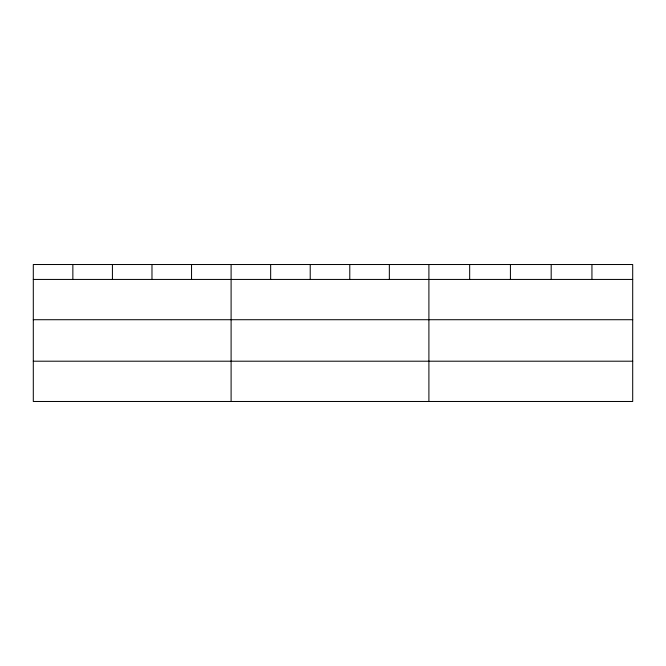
<?xml version="1.0" encoding="UTF-8"?>
<svg xmlns="http://www.w3.org/2000/svg" width="666" height="666" viewBox="0 0 666 666"><rect width="100%" height="100%" fill="white"/><g stroke="black" fill="none" stroke-linecap="round" stroke-linejoin="round"><path stroke-width="1" d="M632.7 319.713L632.7 264.519L33.3 264.519L33.3 401.481L632.7 401.481L632.7 319.713L33.3 319.713M33.3 279.437L632.7 279.437M33.3 361.205L632.7 361.205M591.941 264.519L591.941 279.437M551.182 264.519L551.182 279.437M510.422 264.519L510.422 279.437M469.663 264.519L469.663 279.437M428.904 264.519L428.904 401.481M389.344 264.519L389.344 279.437M349.783 264.519L349.783 279.437M310.223 264.519L310.223 279.437M270.662 264.519L270.662 279.437M231.102 264.519L231.102 401.481M191.542 264.519L191.542 279.437M151.981 264.519L151.981 279.437M112.421 264.519L112.421 279.437M72.86 264.519L72.86 279.437"/></g></svg>
